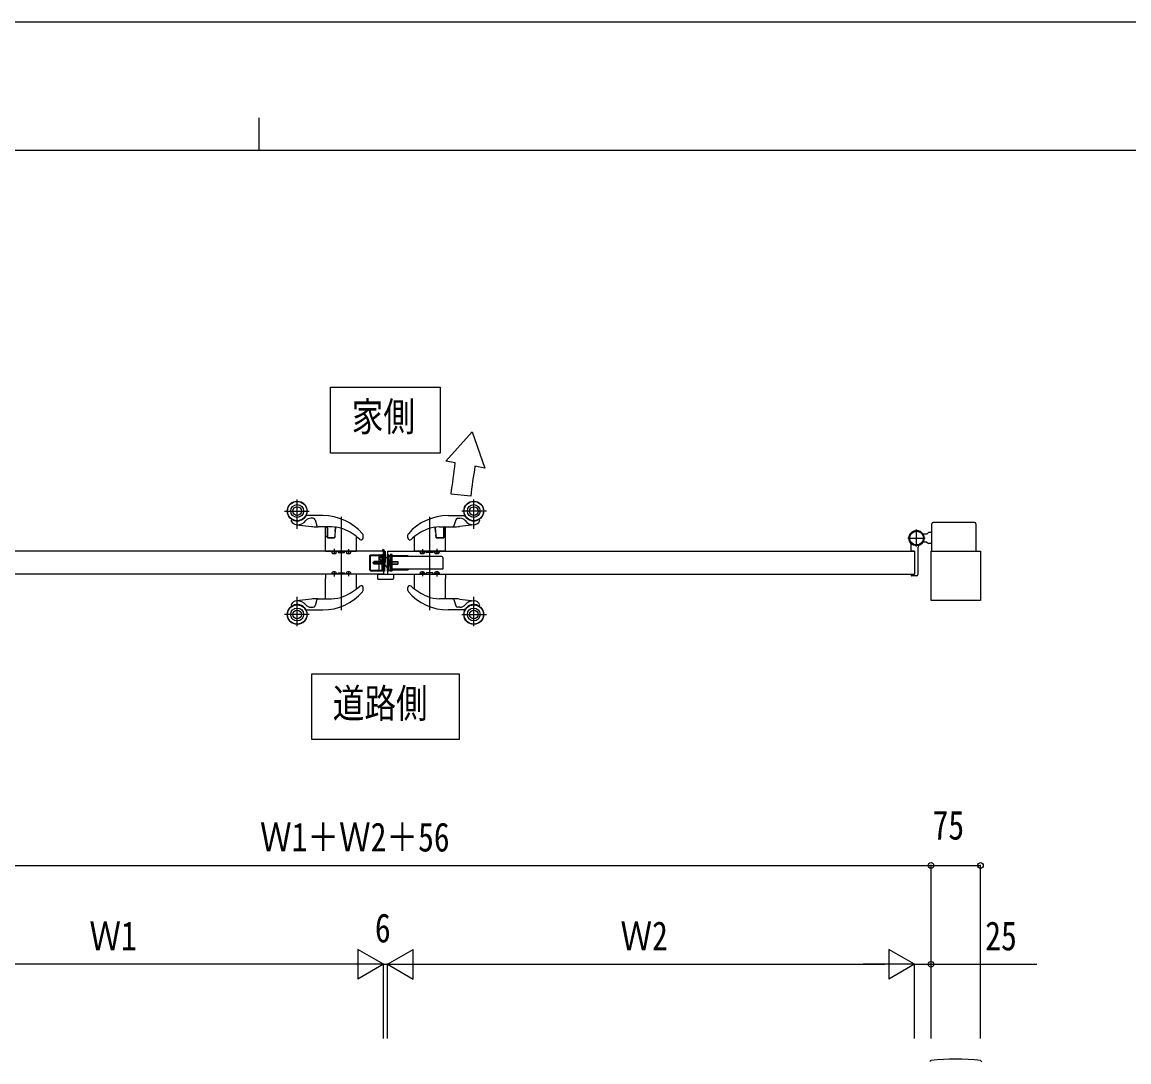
# Model space of a CAD drawing. Units: millimetres, scale not verified. Extents: x -4205 to 4205, y -2970 to 2970.
# Drawn here: x -364 to 1315, y 1392 to 2970 of the extents above; entities that cross this region are included whole.
import ezdxf
from ezdxf.enums import TextEntityAlignment as Align

# ---------------------------------------------------------------- set-up
doc = ezdxf.new("R2010")
doc.units = ezdxf.units.MM
doc.header["$LTSCALE"] = 12
for name, color, linetype in [('0-2_USER1', 3, 'Continuous'), ('0-3_YKK_12', 2, 'Continuous'), ('0-4_YKK_A1', 4, 'Continuous'), ('0-5_YKK_D', 6, 'Continuous'), ('0-6_YKK_ZWAK', 7, 'Continuous')]:
    doc.layers.add(name, color=color, linetype=linetype)
doc.styles.add('ＭＳ ゴシック', font='')
doc.styles.get('ＭＳ ゴシック').set_extended_font_data('MS Gothic')

msp = doc.modelspace()

# ---------------------------------------------------------------- linework, layer by layer
at = {"layer": '0-2_USER1'}
for points in [[(103.82, 2316.08), (103.82, 2416.08), (270.22, 2416.08), (270.22, 2316.08)], [(75.02, 1881.08), (75.02, 1981.08), (299.02, 1981.08), (299.02, 1881.08)]]:
    msp.add_lwpolyline(points, close=True, dxfattribs=at)
at = {"layer": '0-3_YKK_12'}
for p, q in [((187.02, 2150), (187.02, 2167)), ((186.82, 2149.5), (167.3, 2149.5))]:
    msp.add_line(p, q, dxfattribs=at)
at = {"layer": '0-4_YKK_A1'}
for p, q in [((318.78, 2348.24), (278.56, 2303.72)), ((318.78, 2348.24), (337.65, 2293.31)), ((292.9, 2301.2), (278.56, 2303.72)), ((337.65, 2293.31), (322.87, 2295.91)), ((316.44, 2250.33), (286.61, 2253.51)), ((53.02, 2201.12), (53.02, 2245.6)), ((321.02, 2201.12), (321.02, 2245.6)), ((33.72, 2228), (71.32, 2228)), ((92.02, 2221), (67.16, 2221)), ((120.02, 2219.4), (120.02, 2077.54)), ((254.02, 2219.4), (254.02, 2077.54)), ((282.02, 2221), (306.88, 2221)), ((340.32, 2228), (302.72, 2228)), ((51.83, 2207.27), (74.56, 2204.54)), ((77.3, 2217), (73.93, 2217)), ((80.17, 2214.88), (83.09, 2205.41)), ((83.51, 2204), (84.98, 2204)), ((105.02, 2204), (84.98, 2204)), ((96.02, 2190), (96.02, 2203)), ((98.52, 2202.5), (98.52, 2190)), ((99.02, 2202), (99.02, 2200.23)), ((111.39, 2203.17), (110.86, 2197.14)), ((110.87, 2196.99), (111.4, 2203.06)), ((111.41, 2203.31), (111.42, 2203.31)), ((262.63, 2203.31), (262.62, 2203.31)), ((263.17, 2196.99), (262.64, 2203.06)), ((262.65, 2203.17), (263.18, 2197.14)), ((269.02, 2204), (289.06, 2204)), ((275.02, 2202), (275.02, 2200.23)), ((275.52, 2202.5), (275.52, 2190)), ((278.02, 2190), (278.02, 2203)), ((290.52, 2204), (289.06, 2204)), ((293.87, 2214.88), (290.95, 2205.41)), ((296.74, 2217), (300.11, 2217)), ((322.21, 2207.27), (299.48, 2204.54)), ((1016.02, 2167), (1016.02, 2208.5)), ((1081.02, 2210.5), (1018.02, 2210.5)), ((1083.02, 2208.5), (1083.02, 2167)), ((96.02, 2167), (96.02, 2190)), ((96.02, 2190), (98.52, 2190)), ((98.52, 2190), (98.52, 2187.3)), ((110.02, 2187.3), (98.52, 2187.3)), ((99.52, 2187.5), (109.56, 2187.5)), ((110.02, 2187.3), (110.43, 2192.01)), ((110.4, 2191.86), (110.06, 2187.96)), ((110.86, 2197.14), (110.4, 2191.86)), ((143.02, 2167), (143.02, 2188.81)), ((153.02, 2187.26), (153.02, 2191.65)), ((221.02, 2187.26), (221.02, 2191.65)), ((231.02, 2167), (231.02, 2188.81)), ((263.18, 2197.14), (263.64, 2191.86)), ((264.02, 2187.3), (263.61, 2192.01)), ((263.64, 2191.86), (263.98, 2187.96)), ((264.02, 2187.3), (275.52, 2187.3)), ((274.52, 2187.5), (264.48, 2187.5)), ((275.52, 2190), (275.52, 2187.3)), ((278.02, 2190), (275.52, 2190)), ((278.02, 2167), (278.02, 2190)), ((980.02, 2187), (1006.02, 2187)), ((993.02, 2174), (993.02, 2200)), ((1008.52, 2193), (1002.83, 2193)), ((1008.52, 2193), (1011.02, 2195.5)), ((1016.02, 2195.5), (1011.02, 2195.5)), ((96.02, 2167), (143.02, 2167)), ((109.02, 2170.47), (109.02, 2162.43)), ((115.02, 2167), (115.02, 2165.3)), ((125.02, 2165.3), (125.02, 2167)), ((127.22, 2166), (127.22, 2167)), ((131.02, 2170.03), (131.02, 2162.43)), ((134.82, 2167), (134.82, 2166)), ((183.02, 2168), (183.02, 2169.5)), ((184.02, 2167), (184.02, 2132)), ((184.02, 2160), (184.02, 2167)), ((190.02, 2167), (190.02, 2132)), ((278.02, 2167), (231.02, 2167)), ((239.22, 2167), (239.22, 2166)), ((243.02, 2170.03), (243.02, 2162.43)), ((246.82, 2166), (246.82, 2167)), ((249.02, 2165.3), (249.02, 2167)), ((259.02, 2167), (259.02, 2165.3)), ((265.02, 2170.47), (265.02, 2162.43)), ((985.02, 2167.8), (985.02, 2176.84)), ((989.72, 2167.3), (985.52, 2167.3)), ((990.02, 2167), (990.02, 2132)), ((995.02, 2172.06), (995.02, 2131.5)), ((1008.52, 2181), (1002.83, 2181)), ((1008.52, 2181), (1011.02, 2178.5)), ((1016.02, 2178.5), (1011.02, 2178.5)), ((105.52, 2166), (105.62, 2164.88)), ((112.42, 2164.88), (112.52, 2166)), ((115.32, 2165), (124.72, 2165)), ((134.82, 2166), (127.22, 2166)), ((127.52, 2166), (127.62, 2164.88)), ((134.42, 2164.88), (134.52, 2166)), ((163.52, 2138.5), (163.52, 2160.5)), ((163.52, 2160.5), (184.02, 2160.5)), ((164.52, 2161.5), (183.02, 2161.5)), ((164.52, 2138.5), (164.52, 2160.5)), ((169.52, 2147.5), (169.52, 2151.5)), ((184.02, 2151.5), (169.52, 2151.5)), ((184.02, 2151.12), (169.52, 2151.12)), ((177.02, 2161), (177.02, 2138)), ((177.52, 2161.5), (181.52, 2161.5)), ((177.52, 2158.5), (184.02, 2158.5)), ((190.02, 2157), (178.52, 2157)), ((180.52, 2152.38), (185.02, 2147.13)), ((183.02, 2161.5), (181.52, 2161.5)), ((181.52, 2161.5), (183.02, 2161.5)), ((181.52, 2161.5), (181.52, 2137.5)), ((183.02, 2137.5), (183.02, 2161.5)), ((183.02, 2159.9), (183.02, 2161.5)), ((183.02, 2158.92), (183.02, 2159.9)), ((183.02, 2159.08), (183.02, 2137.5)), ((183.02, 2153), (184.02, 2153)), ((184.02, 2138.5), (184.02, 2160.5)), ((184.02, 2137), (184.02, 2158.5)), ((184.02, 2146.7), (184.02, 2152.3)), ((185.22, 2153.5), (185.22, 2145.5)), ((185.52, 2153.5), (185.52, 2145.5)), ((185.52, 2145.5), (185.52, 2153.5)), ((190.02, 2162), (191.52, 2162)), ((190.02, 2137), (190.02, 2162)), ((190.32, 2153.5), (190.02, 2153.5)), ((190.32, 2153.5), (190.32, 2145.5)), ((192.32, 2151.5), (190.32, 2153.5)), ((191.52, 2137), (191.52, 2162)), ((194.02, 2160), (191.52, 2160)), ((194.02, 2159), (191.52, 2159)), ((197.02, 2151.5), (192.32, 2151.5)), ((192.32, 2151.5), (192.32, 2147.5)), ((192.32, 2151.1), (197.02, 2151.1)), ((194.02, 2154.5), (193.12, 2154.5)), ((193.12, 2144.5), (193.12, 2154.5)), ((194.02, 2161.9), (194.02, 2137.1)), ((195.02, 2161.9), (194.02, 2161.9)), ((194.02, 2154.5), (194.02, 2159)), ((195.02, 2137.1), (195.02, 2161.9)), ((221.52, 2160), (197.02, 2160)), ((272.42, 2159), (197.02, 2159)), ((197.02, 2151.5), (206.02, 2151.5)), ((197.02, 2151.1), (206.02, 2151.1)), ((206.02, 2151.5), (206.02, 2147.5)), ((221.52, 2159), (221.52, 2160)), ((239.22, 2166), (246.82, 2166)), ((239.62, 2164.88), (239.52, 2166)), ((246.52, 2166), (246.42, 2164.88)), ((258.72, 2165), (249.32, 2165)), ((261.62, 2164.88), (261.52, 2166)), ((268.52, 2166), (268.42, 2164.88)), ((105.62, 2134.12), (105.52, 2133)), ((109.02, 2136.57), (109.02, 2128.53)), ((112.52, 2133), (112.42, 2134.12)), ((115.02, 2132), (115.02, 2133.7)), ((115.32, 2134), (124.72, 2134)), ((125.02, 2132), (125.02, 2133.7)), ((127.62, 2134.12), (127.52, 2133)), ((131.02, 2136.57), (131.02, 2128.97)), ((134.52, 2133), (134.42, 2134.12)), ((163.52, 2138.5), (184.02, 2138.5)), ((164.52, 2137.5), (183.02, 2137.5)), ((184.02, 2147.88), (169.52, 2147.88)), ((184.02, 2147.5), (169.52, 2147.5)), ((181.52, 2137.5), (177.52, 2137.5)), ((181.52, 2137.5), (183.02, 2137.5)), ((181.52, 2137.5), (183.02, 2137.5)), ((184.02, 2146), (183.02, 2146)), ((185.22, 2145.5), (184.02, 2146.7)), ((185.02, 2147.13), (188.36, 2143.22)), ((185.52, 2145.5), (185.22, 2145.5)), ((190.32, 2145.5), (190.02, 2145.5)), ((191.52, 2137), (190.02, 2137)), ((192.32, 2147.5), (190.32, 2145.5)), ((192.32, 2147.9), (197.02, 2147.9)), ((197.02, 2147.5), (192.32, 2147.5)), ((193.12, 2144.5), (194.02, 2144.5)), ((194.02, 2137.3), (194.02, 2144.5)), ((194.02, 2137.1), (195.02, 2137.1)), ((197.02, 2147.9), (206.02, 2147.9)), ((197.02, 2147.5), (206.02, 2147.5)), ((274.02, 2140), (197.02, 2140)), ((197.02, 2139), (221.52, 2139)), ((221.52, 2140), (221.52, 2139)), ((239.52, 2133), (239.62, 2134.12)), ((243.02, 2136.57), (243.02, 2128.97)), ((246.42, 2134.12), (246.52, 2133)), ((249.02, 2132), (249.02, 2133.7)), ((258.72, 2134), (249.32, 2134)), ((259.02, 2132), (259.02, 2133.7)), ((261.52, 2133), (261.62, 2134.12)), ((265.02, 2136.57), (265.02, 2128.53)), ((268.42, 2134.12), (268.52, 2133)), ((184.02, 2132), (-615.98, 2132)), ((96.02, 2132), (96.02, 2129)), ((143.02, 2132), (96.02, 2132)), ((96.02, 2129), (96.02, 2125.5)), ((96.02, 2095.5), (96.02, 2125.5)), ((105.22, 2132), (105.22, 2133)), ((105.22, 2133), (112.82, 2133)), ((112.82, 2133), (112.82, 2132)), ((143.02, 2110.19), (143.02, 2132)), ((175.02, 2132), (175.02, 2125.5)), ((175.02, 2132), (199.02, 2132)), ((176.02, 2124.5), (198.02, 2124.5)), ((190.02, 2132), (990.02, 2132)), ((199.02, 2132), (199.02, 2125.5)), ((231.02, 2132), (278.02, 2132)), ((231.02, 2110.19), (231.02, 2132)), ((261.22, 2133), (261.22, 2132)), ((268.82, 2133), (261.22, 2133)), ((268.82, 2132), (268.82, 2133)), ((278.02, 2132), (278.02, 2129)), ((278.02, 2129), (278.02, 2125.5)), ((278.02, 2095.5), (278.02, 2125.5)), ((985.02, 2131.2), (985.02, 2130.5)), ((989.72, 2131.7), (985.52, 2131.7)), ((993.02, 2129.5), (986.02, 2129.5)), ((153.02, 2107.35), (153.02, 2111.74)), ((221.02, 2107.35), (221.02, 2111.74)), ((74.56, 2094.46), (51.83, 2091.73)), ((53.02, 2053.4), (53.02, 2097.88)), ((83.09, 2093.59), (80.17, 2084.12)), ((84.98, 2095), (83.51, 2095)), ((84.98, 2095), (105.02, 2095)), ((289.06, 2095), (269.02, 2095)), ((289.06, 2095), (290.52, 2095)), ((290.95, 2093.59), (293.87, 2084.12)), ((299.48, 2094.46), (322.21, 2091.73)), ((321.02, 2053.4), (321.02, 2097.88)), ((71.32, 2071), (33.72, 2071)), ((67.16, 2078), (92.02, 2078)), ((73.93, 2082), (77.3, 2082)), ((306.88, 2078), (282.02, 2078)), ((300.11, 2082), (296.74, 2082)), ((302.72, 2071), (340.32, 2071))]:
    msp.add_line(p, q, dxfattribs=at)
for points in [[(99.02, 2200.23), (99.02, 2190.8), (99.02, 2188)], [(275.02, 2200.23), (275.02, 2190.8), (275.02, 2188)], [(184.02, 2167), (-615.98, 2167), (-615.98, 2132)], [(112.82, 2167), (112.82, 2166), (105.22, 2166), (105.22, 2167)], [(185.52, 2167), (185.52, 2137), (184.02, 2137)], [(190.02, 2167), (990.02, 2167), (990.02, 2132)], [(261.22, 2167), (261.22, 2166), (268.82, 2166), (268.82, 2167)], [(184.02, 2158.5), (184.02, 2160), (177.52, 2160), (177.52, 2158.5)], [(178.02, 2156.5), (178.02, 2155.3), (180.52, 2152.38)], [(185.52, 2153.5), (185.22, 2153.5), (184.02, 2152.3)], [(196.02, 2137.1), (197.02, 2137.1), (197.02, 2161.9), (196.02, 2161.9), (195.02, 2161.9)], [(195.02, 2137.1), (196.02, 2137.1), (196.02, 2161.9)], [(274.02, 2157.4), (274.02, 2141.6), (274.02, 2140)], [(194.02, 2137.3), (192.82, 2137.3), (191.52, 2137.3)], [(127.22, 2132), (127.22, 2133), (134.82, 2133), (134.82, 2132)], [(246.82, 2132), (246.82, 2133), (239.22, 2133), (239.22, 2132)]]:
    msp.add_lwpolyline(points, dxfattribs=at)
msp.add_lwpolyline([(1090.02, 2092), (1015.02, 2092), (1015.02, 2167), (1090.02, 2167)], close=True, dxfattribs=at)
for centre, radius in [((53.02, 2228), 15), ((53.02, 2228), 14.7), ((53.02, 2228), 9.71), ((53.02, 2228), 6.62), ((321.02, 2228), 15), ((321.02, 2228), 14.7), ((321.02, 2228), 9.71), ((321.02, 2228), 6.62), ((993.02, 2187), 11.5), ((993.02, 2187), 10.35), ((993.02, 2187), 10.35), ((53.02, 2071), 15), ((53.02, 2071), 14.7), ((321.02, 2071), 15), ((321.02, 2071), 14.7), ((53.02, 2071), 9.71), ((53.02, 2071), 6.62), ((321.02, 2071), 9.71), ((321.02, 2071), 6.62)]:
    msp.add_circle(centre, radius, dxfattribs=at)
for centre, radius, start, end in [((-7708.19, 3333.09), 8067.36, 352.30953, 352.65116), ((985.93, 2179.01), 673.28, 170.00114, 173.91932), ((53.02, 2228), 15, 242.67786, 328.99194), ((67.16, 2219.5), 1.5, 90.00099, 148.99194), ((92.02, 2141), 80, 41.1281, 89.99959), ((282.02, 2141), 80, 90.00041, 138.8719), ((306.88, 2219.5), 1.5, 31.00806, 89.99901), ((321.02, 2228), 15, 211.00806, 297.32214), ((45.45, 2213.34), 1.5, 62.67786, 207.00257), ((53.02, 2217.2), 10, 207.00257, 263.14008), ((53.02, 2228), 15, 261.17985, 278.82015), ((53.02, 2217.2), 10, 263.14008, 270), ((53.02, 2224.4), 17.2, 270, 320.22969), ((73.93, 2207), 10, 90, 140.22969), ((83.51, 2279), 75, 263.14008, 270), ((77.3, 2214), 3, 17.10292, 90), ((85, 2206), 2, 197.10292, 210), ((85, 2206), 2, 210, 270), ((97.02, 2203), 1, 90, 180), ((97.02, 2202.5), 1.5, 0, 90), ((96.02, 2202), 3, 0, 41.81031), ((105.02, 2154), 50, 68.13628, 89.99998), ((113.38, 2203), 2, 163.07655, 175), ((111.9, 2203.02), 0.5, 82.01427, 175), ((93.85, 2126.16), 80, 47.40829, 68.13629), ((280.19, 2126.16), 80, 111.86371, 132.59171), ((269.02, 2154), 50, 90.00002, 111.86372), ((262.14, 2203.02), 0.5, 5, 97.98573), ((260.66, 2203), 2, 5, 16.92345), ((278.02, 2202), 3, 138.18969, 180), ((277.02, 2202.5), 1.5, 90, 180), ((277.02, 2203), 1, 0, 90), ((289.04, 2206), 2, 270, 330), ((290.52, 2279), 75, 270, 276.85992), ((289.04, 2206), 2, 330, 342.89708), ((296.74, 2214), 3, 90, 162.89708), ((300.11, 2207), 10, 39.77031, 90), ((321.02, 2224.4), 17.2, 219.77031, 270), ((321.02, 2228), 15, 261.17985, 278.82015), ((321.02, 2217.2), 10, 270, 276.85992), ((321.02, 2217.2), 10, 276.85992, 332.99743), ((328.59, 2213.34), 1.5, 332.99743, 117.32214), ((1018.02, 2208.5), 2, 90, 180), ((1081.02, 2208.5), 2, 0, 90), ((99.52, 2188), 0.5, 180, 270), ((109.56, 2188), 0.5, 270, 355), ((142.02, 2188.81), 1, 0, 38.17852), ((150.02, 2187.25), 3, 227.26797, 0.1403), ((150.02, 2191.65), 3, 0, 41.1286), ((224.02, 2191.65), 3, 138.8714, 180), ((224.02, 2187.25), 3, 179.8597, 312.73203), ((232.02, 2188.81), 1, 141.82148, 180), ((264.48, 2188), 0.5, 185, 270), ((274.52, 2188), 0.5, 270, 0), ((993.02, 2187), 11.5, 295.10278, 218.01228), ((183.02, 2167), 2.5, 0, 90), ((183.02, 2167), 1, 0, 90), ((980.02, 2176.84), 5, 0, 38.01228), ((985.52, 2167.8), 0.5, 180, 270), ((989.72, 2167), 0.3, 0, 90), ((1000.02, 2172.06), 5, 115.10278, 179.99998), ((106.91, 2164.99), 1.3, 185, 254.11915), ((109.02, 2172.4), 9, 254.11915, 285.88085), ((111.13, 2164.99), 1.3, 285.88085, 355), ((115.32, 2165.3), 0.3, 180, 270), ((124.72, 2165.3), 0.3, 270, 0), ((128.91, 2164.99), 1.3, 185, 254.11915), ((131.02, 2172.4), 9, 254.11915, 285.88085), ((133.13, 2164.99), 1.3, 285.88085, 355), ((164.52, 2160.5), 1, 90, 180), ((177.52, 2161), 0.5, 90, 180), ((178.52, 2156.5), 0.5, 90, 180), ((240.91, 2164.99), 1.3, 185, 254.11915), ((243.02, 2172.4), 9, 254.11915, 285.88085), ((245.13, 2164.99), 1.3, 285.88085, 355), ((249.32, 2165.3), 0.3, 180, 270), ((258.72, 2165.3), 0.3, 270, 0), ((262.91, 2164.99), 1.3, 185, 254.11915), ((265.02, 2172.4), 9, 254.11915, 285.88085), ((267.13, 2164.99), 1.3, 285.88085, 355), ((272.42, 2157.4), 1.6, 0, 90), ((106.91, 2134.01), 1.3, 105.88085, 175), ((109.02, 2126.6), 9, 74.11915, 105.88085), ((111.13, 2134.01), 1.3, 5, 74.11915), ((115.32, 2133.7), 0.3, 90, 180), ((124.72, 2133.7), 0.3, 0, 90), ((128.91, 2134.01), 1.3, 105.88085, 175), ((131.02, 2126.6), 9, 74.11915, 105.88085), ((133.13, 2134.01), 1.3, 5, 74.11915), ((164.52, 2138.5), 1, 180, 270), ((177.52, 2138), 0.5, 180, 270), ((191.02, 2145.5), 3.5, 220.57456, 253.39845), ((240.91, 2134.01), 1.3, 105.88085, 175), ((243.02, 2126.6), 9, 74.11915, 105.88085), ((245.13, 2134.01), 1.3, 5, 74.11915), ((249.32, 2133.7), 0.3, 90, 180), ((258.72, 2133.7), 0.3, 0, 90), ((262.91, 2134.01), 1.3, 105.88085, 175), ((265.02, 2126.6), 9, 74.11915, 105.88085), ((267.13, 2134.01), 1.3, 5, 74.11915), ((176.02, 2125.5), 1, 180, 270), ((198.02, 2125.5), 1, 270, 360), ((985.52, 2131.2), 0.5, 90, 180), ((986.02, 2130.5), 1, 180, 270), ((989.72, 2132), 0.3, 270, 0), ((993.02, 2131.5), 2, 270, 0), ((92.02, 2158), 80, 270.00041, 318.8719), ((93.85, 2172.84), 80, 291.86371, 312.59171), ((142.02, 2110.19), 1, 321.82148, 0), ((150.02, 2111.75), 3, 359.8597, 132.73203), ((150.02, 2107.35), 3, 318.8714, 0), ((224.02, 2111.75), 3, 47.26797, 180.1403), ((224.02, 2107.35), 3, 180, 221.1286), ((282.02, 2158), 80, 221.1281, 269.99959), ((280.19, 2172.84), 80, 227.40829, 248.13629), ((232.02, 2110.19), 1, 180, 218.17852), ((45.45, 2085.66), 1.5, 152.99743, 297.32214), ((53.02, 2081.8), 10, 96.85992, 152.99743), ((53.02, 2071), 15, 31.00806, 117.32214), ((53.02, 2071), 15, 81.17985, 98.82015), ((53.02, 2081.8), 10, 90, 96.85992), ((53.02, 2074.6), 17.2, 39.77031, 90), ((73.93, 2092), 10, 219.77031, 270), ((83.51, 2020), 75, 90, 96.85992), ((77.3, 2085), 3, 270, 342.89708), ((85, 2093), 2, 150, 162.89708), ((85, 2093), 2, 90, 150), ((95.22, 2096), 1, 270, 323.55544), ((97.02, 2095.5), 1, 180, 185.39634), ((105.02, 2145), 50, 270.00002, 291.86372), ((269.02, 2145), 50, 248.13628, 269.99998), ((277.02, 2095.5), 1, 354.60366, 0), ((278.82, 2096), 1, 216.44456, 270), ((289.04, 2093), 2, 30, 90), ((290.52, 2020), 75, 83.14008, 90), ((289.04, 2093), 2, 17.10292, 30), ((296.74, 2085), 3, 197.10292, 270), ((300.11, 2092), 10, 270, 320.22969), ((321.02, 2074.6), 17.2, 90, 140.22969), ((321.02, 2071), 15, 62.67786, 148.99194), ((321.02, 2071), 15, 81.17985, 98.82015), ((321.02, 2081.8), 10, 83.14008, 90), ((321.02, 2081.8), 10, 27.00257, 83.14008), ((328.59, 2085.66), 1.5, 242.67786, 27.00257), ((67.16, 2079.5), 1.5, 211.00806, 269.99901), ((306.88, 2079.5), 1.5, 270.00099, 328.99194), ((1052.52, 1076.13), 320, 83.25565, 96.74435), ((1015.17, 1391.93), 2, 96.74435, 177), ((1089.87, 1391.93), 2, 3, 83.25565)]:
    msp.add_arc(centre, radius, start, end, dxfattribs=at)
at = {"layer": '0-5_YKK_D'}
for p, q in [((-640.98, 1690.13), (1015.02, 1690.13)), ((1015.02, 1427.25), (1015.02, 1691.13)), ((1015.02, 1427.25), (1015.02, 1691.13)), ((1015.02, 1690.13), (1090.02, 1690.13)), ((1090.02, 1427.25), (1090.02, 1691.13)), ((184.02, 1540.13), (145.05, 1562.63)), ((145.05, 1562.63), (145.05, 1517.63)), ((190.02, 1540.13), (228.99, 1562.63)), ((228.99, 1517.63), (228.99, 1562.63)), ((990.02, 1540.13), (951.05, 1562.63)), ((951.05, 1562.63), (951.05, 1517.63)), ((139.02, 1540.13), (-570.98, 1540.13)), ((184.02, 1540.13), (106.08, 1540.13)), ((184.02, 1540.13), (145.05, 1517.63)), ((184.02, 1540.13), (167.02, 1540.13)), ((184.02, 1427.25), (184.02, 1541.13)), ((184.02, 1427.25), (184.02, 1541.13)), ((184.02, 1540.13), (190.02, 1540.13)), ((190.02, 1427.25), (190.02, 1541.13)), ((190.02, 1427.25), (190.02, 1541.13)), ((190.02, 1540.13), (207.02, 1540.13)), ((190.02, 1540.13), (228.99, 1517.63)), ((190.02, 1540.13), (267.96, 1540.13)), ((235.02, 1540.13), (945.02, 1540.13)), ((990.02, 1540.13), (912.08, 1540.13)), ((990.02, 1540.13), (951.05, 1517.63)), ((990.02, 1427.25), (990.02, 1541.13)), ((990.02, 1427.25), (990.02, 1541.13)), ((1015.02, 1427.25), (1015.02, 1541.13))]:
    msp.add_line(p, q, dxfattribs=at)
msp.add_lwpolyline([(990.02, 1540.13), (1015.02, 1540.13), (1175.7, 1540.13)], dxfattribs=at)
for centre in [(1015.02, 1690.13), (1015.02, 1690.13), (1090.02, 1690.13), (1015.02, 1540.13)]:
    msp.add_circle(centre, 4.25, dxfattribs=at)
at = {"layer": '0-6_YKK_ZWAK'}
for p, q in [((-4.98, 2825), (-4.98, 2775)), ((3895.02, 2775), (-3904.98, 2775))]:
    msp.add_line(p, q, dxfattribs=at)
msp.add_lwpolyline([(-4205, -2970), (4205, -2970), (4205, 2970), (-4205, 2970)], close=True, dxfattribs=at)

# ---------------------------------------------------------------- texts
at = {"layer": '0-2_USER1', "style": 'ＭＳ ゴシック', "width": 0.8}
for s, p in [('家側', (135.82, 2336.08)), ('道路側', (107.02, 1901.08))]:
    msp.add_text(s, height=43.99, dxfattribs=at).set_placement(p, align=Align.BOTTOM_LEFT)
at = {"layer": '0-5_YKK_D', "style": 'ＭＳ ゴシック', "width": 0.8}
for s, p in [('75', (1017.32, 1716.13)), ('Ｗ1＋Ｗ2＋56', (-3.38, 1698.13)), ('6', (171.02, 1560.13)), ('Ｗ1', (-262.38, 1548.13)), ('Ｗ2', (543.62, 1548.13)), ('25', (1097.3, 1548.13))]:
    msp.add_text(s, height=43.99, dxfattribs=at).set_placement(p, align=Align.BOTTOM_LEFT)

doc.saveas('drawing.dxf')
